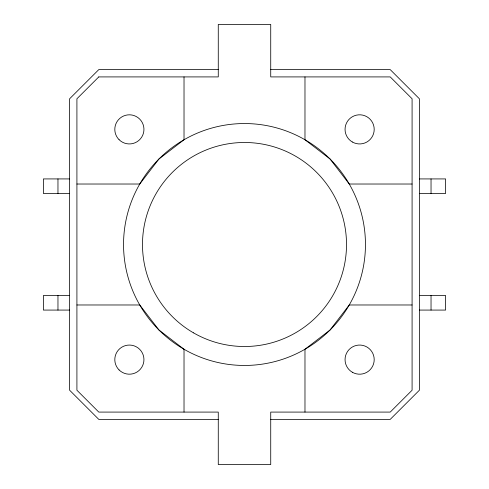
<?xml version="1.0" encoding="UTF-8"?>
<svg xmlns="http://www.w3.org/2000/svg" width="489" height="489" viewBox="0 0 489 489"><rect width="100%" height="100%" fill="white"/><g stroke="black" fill="none" stroke-linecap="round" stroke-linejoin="round"><path stroke-width="0.73" d="M218.559 69.627L98.772 69.627L69.627 98.772L69.627 390.228L98.772 419.373L218.559 419.373M270.441 69.627L390.228 69.627L419.373 98.772L419.373 390.228L390.228 419.373L270.441 419.373M69.627 178.925L43.393 178.925L43.393 193.497L69.627 193.497M419.373 178.925L445.607 178.925L445.607 193.497L419.373 193.497M76.914 184.023L139.75 184.023L158.974 158.974L184.023 139.75L184.023 76.914M412.086 184.023L349.25 184.023L330.026 158.974L304.977 139.75L304.977 76.914M69.627 295.503L43.393 295.503L43.393 310.075L69.627 310.075M419.373 295.503L445.607 295.503L445.607 310.075L419.373 310.075M76.914 304.977L139.75 304.977L158.974 330.026L184.023 349.25L184.023 412.086M412.086 304.977L349.25 304.977L330.026 330.026L304.977 349.25L304.977 412.086M431.035 178.925L431.035 193.497M431.035 295.503L431.035 310.075M57.965 178.925L57.965 193.497M57.965 295.503L57.965 310.075M98.772 76.914L76.914 98.772L76.914 390.228L98.772 412.086L218.271 412.086L218.271 464.55L270.729 464.55L270.729 412.086L390.228 412.086L412.086 390.228L412.086 98.772L390.228 76.914L270.729 76.914L270.729 24.45L218.271 24.45L218.271 76.914L98.772 76.914M184.023 349.25A120.954 120.954 0 0 0 365.454 244.5A120.954 120.954 0 0 0 184.023 139.75A120.954 120.954 0 0 0 184.023 349.25M193.497 332.844A102.012 102.012 0 0 0 346.512 244.5A102.012 102.012 0 0 0 193.497 156.156A102.012 102.012 0 0 0 193.497 332.844M119.072 369.928A14.572 14.572 0 0 0 143.448 363.394A14.572 14.572 0 0 0 125.606 345.552A14.572 14.572 0 0 0 119.072 369.928M352.337 372.245A14.572 14.572 0 0 0 374.201 359.623A14.572 14.572 0 0 0 352.337 347.007A14.572 14.572 0 0 0 352.337 372.245M119.072 139.677A14.572 14.572 0 0 0 143.448 133.149A14.572 14.572 0 0 0 125.606 115.3A14.572 14.572 0 0 0 119.072 139.677M352.337 141.993A14.572 14.572 0 0 0 374.201 129.377A14.572 14.572 0 0 0 352.337 116.755A14.572 14.572 0 0 0 352.337 141.993"/></g></svg>
